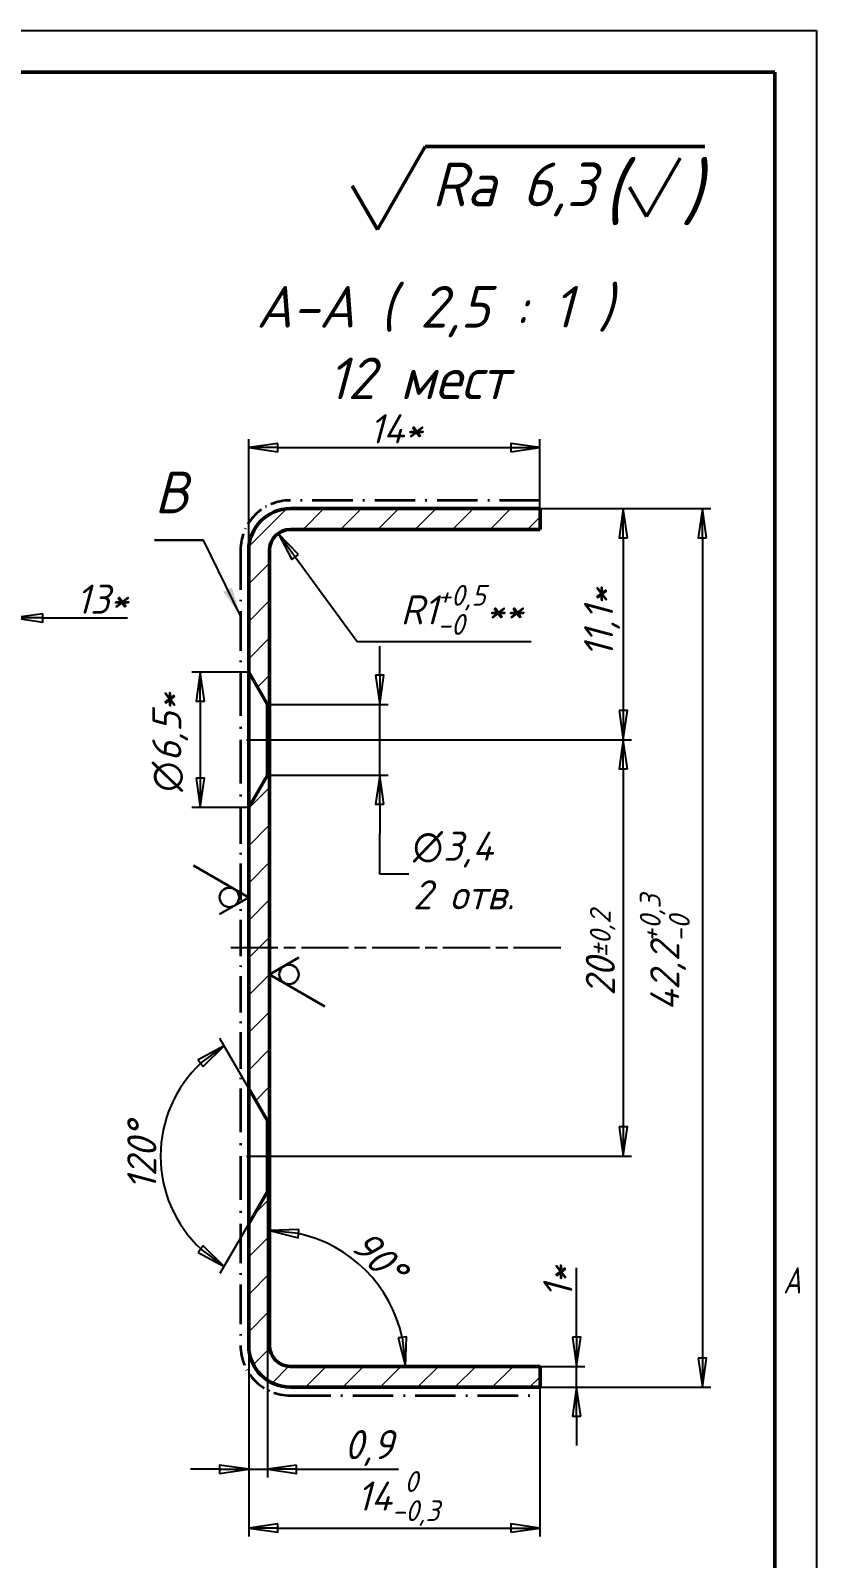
# Model space of a CAD drawing. Header units: millimetres. Extents: x 0 to 840, y 0 to 594.
# Drawn here: x 651.1 to 840, y 227 to 594 of the extents above; entities that cross this region are included whole.
import ezdxf
from ezdxf.enums import TextEntityAlignment as Align

# ---------------------------------------------------------------- set-up
doc = ezdxf.new("R2010")
doc.units = ezdxf.units.MM
doc.header["$LTSCALE"] = 2
doc.linetypes.add('LT_04', pattern=[0.7087, 0.4724, -0.0591, 0.1181, -0.0591])
doc.linetypes.add('LT_05', pattern=[0.37, 0.24, -0.06, 0.01, -0.06])
for name, color, linetype, lineweight in [('Layer_02', 7, 'Continuous', 50), ('Layer_05', 7, 'Continuous', 50), ('Layer_08', 7, 'Continuous', 25), ('Layer_09', 7, 'Continuous', 25), ('Layer_11', 7, 'Continuous', 25), ('Layer_12', 7, 'Continuous', 18), ('Layer_13', 7, 'Continuous', 50)]:
    doc.layers.add(name, color=color, linetype=linetype, lineweight=lineweight)
doc.styles.add('Style_02', font='ariali.ttf', dxfattribs={"width": 0.8})
doc.styles.add('Style_03', font='GOST Common Italic.ttf')
doc.styles.add('Style_05', font='GOST Common Italic.ttf')
doc.styles.add('Style_09', font='GOST Common Italic.ttf')
doc.dimstyles.new('DimStyle_03', dxfattribs={"dimscale": 2, "dimtxt": 3.5, "dimasz": 3.5, "dimexe": 1, "dimexo": 0, "dimgap": 0.5, "dimtad": 1, "dimrnd": 1e-08, "dimtxsty": 'Style_03', "dimblk": 'Filled-1', "dimcen": 2.5, "dimdle": 15, "dimclrd": 256, "dimclre": 256, "dimclrt": 256, "dimazin": 2, "dimtfac": 0.714286, "dimtdec": 3, "dimtmove": 0, "dimatfit": 3, "dimlwd": -1, "dimlwe": 25})
doc.dimstyles.new('DimStyle_06', dxfattribs={"dimscale": 2, "dimtxt": 3.5, "dimasz": 3.5, "dimexe": 1, "dimexo": 0, "dimgap": 0.5, "dimtad": 1, "dimrnd": 1e-08, "dimtxsty": 'Style_03', "dimblk": 'Filled-1', "dimcen": 2.5, "dimdle": 15, "dimclrd": 256, "dimclre": 256, "dimclrt": 256, "dimazin": 2, "dimtfac": 0.714286, "dimtdec": 3, "dimtmove": 0, "dimatfit": 3, "dimlwd": 25, "dimlwe": 25})

# ---------------------------------------------------------------- blocks, each defined once
blk = doc.blocks.new('Block_17')
at = {"layer": 'Layer_05', "lineweight": 25}
for p, q in [((0, 297), (420, 297)), ((420, 297), (420, 0))]:
    blk.add_line(p, q, dxfattribs=at)
at = {"layer": 'Layer_05'}
for p, q in [((415, 292), (20, 292)), ((415, 5), (415, 292))]:
    blk.add_line(p, q, dxfattribs=at)
at = {"layer": 'Layer_05', "insert": (416, 148.5), "char_height": 3.17, "width": 5.0704, "attachment_point": 1, "style": 'Style_02'}
blk.add_mtext('\\fGOST Common|b0|i1;\\H3.1700;A', dxfattribs=at)
blk = doc.blocks.new('Block_08')
at = {"layer": 'Layer_13', "lineweight": 50}
for p, q in [((-9.099, -3.6), (-8.002, -1.7)), ((-8.002, -1.7), (-1.6, -1.7)), ((-2.939, -3.3), (-2.169, -1.967)), ((-9.676, -2.6), (-9.099, -3.6)), ((-3.324, -2.633), (-2.939, -3.3))]:
    blk.add_line(p, q, dxfattribs=at)
at = {"layer": 'Layer_08', "attachment_point": 7, "style": 'Style_03'}
for s, insert, char_height in [('\\A1;\\fGOST Common|b0|i1;\\H1.0000;Ra 6,3', (-7.848, -3.3), 1), ('\\A1;\\fGOST Common|b0|i1;\\H1.3000;(', (-3.939, -3.5), 1.3), ('\\A1;\\fGOST Common|b0|i1;\\H1.3000;)', (-2.139, -3.5), 1.3)]:
    blk.add_mtext(s, dxfattribs=dict(at, insert=insert, char_height=char_height))
blk = doc.blocks.new('Filled-1')
at = {"color": 0}
for p, q in [((0, 0), (-1, 0.143)), ((-1, 0.143), (-1, -0.143)), ((-1, 0), (0, 0)), ((-1, -0.143), (0, 0))]:
    blk.add_line(p, q, dxfattribs=at)
at = {"color": 0, "flags": 128}
blk.add_lwpolyline([(-1, -0.143), (0, 0), (-1, 0.143), (-1, -0.143)], dxfattribs=at)
at = {"color": 0}
blk.add_solid([(-1, -0.143), (0, 0), (-1, 0.143), (-1, -0.143)], dxfattribs=at)
blk = doc.blocks.new('*D18')
at = {"layer": 'Defpoints', "color": 0, "linetype": 'Continuous'}
for p in [(773.55, 479.17), (773.55, 268.17), (812.6, 268.17)]:
    blk.add_point(p, dxfattribs=at)
at = {"layer": 'Layer_11', "linetype": 'Continuous', "lineweight": 25}
for p, q in [((773.55, 479.17), (814.6, 479.17)), ((812.6, 472.17), (812.6, 275.17)), ((773.55, 268.17), (814.6, 268.17))]:
    blk.add_line(p, q, dxfattribs=at)
at = {"layer": 'Layer_11', "linetype": 'Continuous', "lineweight": 25, "xscale": 7, "yscale": 7, "zscale": 7}
for p, rotation in [((812.6, 479.17), 90), ((812.6, 268.17), 270)]:
    blk.add_blockref('Filled-1', p, dxfattribs=dict(at, rotation=rotation))
at = {"layer": 'Layer_11', "linetype": 'Continuous', "lineweight": 25, "insert": (797.54, 358.57), "char_height": 7, "attachment_point": 1, "rotation": 90, "style": 'Style_03'}
blk.add_mtext('\\A1;42,2{\\H5;\\S+0,3^ -0;}', dxfattribs=at)
blk = doc.blocks.new('*D19')
at = {"layer": 'Defpoints', "color": 0, "linetype": 'Continuous'}
for p in [(710.61, 473.21), (713.55, 469.17)]:
    blk.add_point(p, dxfattribs=at)
at = {"layer": 'Layer_11', "linetype": 'Continuous', "lineweight": 25}
for p, q in [((729.57, 447.2), (714.73, 467.55)), ((771.41, 447.2), (729.57, 447.2))]:
    blk.add_line(p, q, dxfattribs=at)
at = {"layer": 'Layer_11', "linetype": 'Continuous', "lineweight": 25, "xscale": 7, "yscale": 7, "zscale": 7, "rotation": 126.083146272672}
blk.add_blockref('Filled-1', (710.61, 473.21), dxfattribs=at)
at = {"layer": 'Layer_11', "linetype": 'Continuous', "lineweight": 25, "insert": (740.05, 460.86), "char_height": 7, "attachment_point": 1, "style": 'Style_03'}
blk.add_mtext('\\A1;\\fGOST Common|b0|i1;R1{\\H5;\\S+0,5^ -0;}**', dxfattribs=at)
blk = doc.blocks.new('*D20')
at = {"layer": 'Defpoints', "color": 0, "linetype": 'Continuous'}
for p in [(703.55, 278.17), (773.55, 268.17), (773.55, 234.34)]:
    blk.add_point(p, dxfattribs=at)
at = {"layer": 'Layer_11', "linetype": 'Continuous', "lineweight": 25}
for p, q in [((703.55, 278.17), (703.55, 232.34)), ((773.55, 268.17), (773.55, 232.34)), ((710.55, 234.34), (766.55, 234.34))]:
    blk.add_line(p, q, dxfattribs=at)
at = {"layer": 'Layer_11', "linetype": 'Continuous', "lineweight": 25, "xscale": 7, "yscale": 7, "zscale": 7, "rotation": 180}
blk.add_blockref('Filled-1', (703.55, 234.34), dxfattribs=at)
at = {"layer": 'Layer_11', "linetype": 'Continuous', "lineweight": 25, "xscale": 7, "yscale": 7, "zscale": 7}
blk.add_blockref('Filled-1', (773.55, 234.34), dxfattribs=at)
at = {"layer": 'Layer_11', "linetype": 'Continuous', "lineweight": 25, "insert": (729.56, 248.01), "char_height": 7, "attachment_point": 1, "style": 'Style_03'}
blk.add_mtext('\\A1;14{\\H5;\\S 0^ -0,3;}', dxfattribs=at)
blk = doc.blocks.new('*D21')
at = {"layer": 'Defpoints', "color": 0, "linetype": 'Continuous'}
for p in [(736.82, 289.49), (708.55, 278.17), (708.55, 273.17), (773.55, 273.17)]:
    blk.add_point(p, dxfattribs=at)
at = {"layer": 'Layer_11', "linetype": 'Continuous', "lineweight": 25}
blk.add_arc((708.55, 273.17), 32.64, 12.3095, 77.6905, dxfattribs=at)
at = {"layer": 'Layer_11', "linetype": 'Continuous', "lineweight": 25, "xscale": 7, "yscale": 7, "zscale": 7}
for p, rotation in [((708.55, 305.81), 173.8452380428043), ((741.2, 273.17), 276.1547619571959)]:
    blk.add_blockref('Filled-1', p, dxfattribs=dict(at, rotation=rotation))
at = {"layer": 'Layer_11', "linetype": 'Continuous', "lineweight": 25, "insert": (732.57, 306.63), "char_height": 7, "attachment_point": 1, "rotation": 315, "style": 'Style_03'}
blk.add_mtext('\\A1;90°', dxfattribs=at)
blk = doc.blocks.new('*D22')
at = {"layer": 'Defpoints', "color": 0, "linetype": 'Continuous'}
for p in [(773.55, 273.17), (782.33, 273.17), (773.55, 268.17)]:
    blk.add_point(p, dxfattribs=at)
at = {"layer": 'Layer_11', "linetype": 'Continuous', "lineweight": 25}
for p, q in [((782.33, 280.17), (782.33, 296.8)), ((773.55, 273.17), (784.33, 273.17)), ((782.33, 268.17), (782.33, 273.17)), ((773.55, 268.17), (784.33, 268.17)), ((782.33, 261.17), (782.33, 254.17))]:
    blk.add_line(p, q, dxfattribs=at)
at = {"layer": 'Layer_11', "linetype": 'Continuous', "lineweight": 25, "xscale": 7, "yscale": 7, "zscale": 7}
for p, rotation in [((782.33, 273.17), 270), ((782.33, 268.17), 90)]:
    blk.add_blockref('Filled-1', p, dxfattribs=dict(at, rotation=rotation))
at = {"layer": 'Layer_11', "linetype": 'Continuous', "lineweight": 25, "insert": (774.33, 289.54), "char_height": 7, "attachment_point": 1, "rotation": 90, "style": 'Style_03'}
blk.add_mtext('\\A1;\\fGOST Common|b0|i1;1*', dxfattribs=at)
blk = doc.blocks.new('*D25')
at = {"layer": 'Defpoints', "color": 0, "linetype": 'Continuous'}
for p in [(703.55, 423.67), (703.55, 323.67), (793.55, 323.67)]:
    blk.add_point(p, dxfattribs=at)
at = {"layer": 'Layer_11', "linetype": 'Continuous', "lineweight": 25}
for p, q in [((703.55, 423.67), (795.55, 423.67)), ((793.55, 416.67), (793.55, 330.67)), ((703.55, 323.67), (795.55, 323.67))]:
    blk.add_line(p, q, dxfattribs=at)
at = {"layer": 'Layer_11', "linetype": 'Continuous', "lineweight": 25, "xscale": 7, "yscale": 7, "zscale": 7}
for p, rotation in [((793.55, 423.67), 90), ((793.55, 323.67), 270)]:
    blk.add_blockref('Filled-1', p, dxfattribs=dict(at, rotation=rotation))
at = {"layer": 'Layer_11', "linetype": 'Continuous', "lineweight": 25, "insert": (784.55, 362.17), "char_height": 7, "attachment_point": 1, "rotation": 90, "style": 'Style_03'}
blk.add_mtext('\\A1;20{\\H5;±0,2}', dxfattribs=at)
blk = doc.blocks.new('*D35')
at = {"layer": 'Defpoints', "color": 0, "linetype": 'Continuous'}
for p in [(773.55, 479.17), (713.55, 423.67), (793.55, 423.67)]:
    blk.add_point(p, dxfattribs=at)
at = {"layer": 'Layer_11', "linetype": 'Continuous', "lineweight": 25}
for p, q in [((773.55, 479.17), (795.55, 479.17)), ((793.55, 472.17), (793.55, 430.67)), ((713.55, 423.67), (795.55, 423.67))]:
    blk.add_line(p, q, dxfattribs=at)
at = {"layer": 'Layer_11', "linetype": 'Continuous', "lineweight": 25, "xscale": 7, "yscale": 7, "zscale": 7}
for p, rotation in [((793.55, 479.17), 90), ((793.55, 423.67), 270)]:
    blk.add_blockref('Filled-1', p, dxfattribs=dict(at, rotation=rotation))
at = {"layer": 'Layer_11', "linetype": 'Continuous', "lineweight": 25, "insert": (784.15, 443.4), "char_height": 7, "attachment_point": 1, "rotation": 90, "style": 'Style_03'}
blk.add_mtext('\\A1;\\fGOST Common|b0|i1;11,1*', dxfattribs=at)
blk = doc.blocks.new('*D37')
at = {"layer": 'Defpoints', "color": 0, "linetype": 'Continuous'}
for p in [(703.55, 339.92), (684.2, 334.13), (712.94, 323.67), (708.03, 315.17)]:
    blk.add_point(p, dxfattribs=at)
at = {"layer": 'Layer_11', "linetype": 'Continuous', "lineweight": 25}
for p, q in [((703.55, 339.92), (696.64, 351.89)), ((708.03, 315.17), (696.64, 295.45))]:
    blk.add_line(p, q, dxfattribs=at)
blk.add_arc((712.94, 323.67), 30.58, 133.1425, 226.8575, dxfattribs=at)
at = {"layer": 'Layer_11', "linetype": 'Continuous', "lineweight": 25, "xscale": 7, "yscale": 7, "zscale": 7}
for p, rotation in [((697.64, 350.16), 36.57126431230174), ((697.64, 297.18), 323.4287356877059)]:
    blk.add_blockref('Filled-1', p, dxfattribs=dict(at, rotation=rotation))
at = {"layer": 'Layer_11', "linetype": 'Continuous', "lineweight": 25, "insert": (674.35, 315.46), "char_height": 7, "attachment_point": 1, "rotation": 90, "style": 'Style_03'}
blk.add_mtext('\\A1;120°', dxfattribs=at)
blk = doc.blocks.new('*D38')
at = {"layer": 'Defpoints', "color": 0, "linetype": 'Continuous'}
for p in [(708.03, 315.17), (703.55, 307.42), (708.03, 248.47)]:
    blk.add_point(p, dxfattribs=at)
at = {"layer": 'Layer_11', "linetype": 'Continuous', "lineweight": 25}
for p, q in [((708.03, 315.17), (708.03, 246.47)), ((703.55, 307.42), (703.55, 246.47)), ((696.55, 248.47), (689.55, 248.47)), ((703.55, 248.47), (708.03, 248.47)), ((715.03, 248.47), (739.55, 248.47))]:
    blk.add_line(p, q, dxfattribs=at)
at = {"layer": 'Layer_11', "linetype": 'Continuous', "lineweight": 25, "xscale": 7, "yscale": 7, "zscale": 7}
blk.add_blockref('Filled-1', (703.55, 248.47), dxfattribs=at)
at = {"layer": 'Layer_11', "linetype": 'Continuous', "lineweight": 25, "xscale": 7, "yscale": 7, "zscale": 7, "rotation": 180}
blk.add_blockref('Filled-1', (708.03, 248.47), dxfattribs=at)
at = {"layer": 'Layer_11', "linetype": 'Continuous', "lineweight": 25, "insert": (726.54, 257.87), "char_height": 7, "attachment_point": 1, "style": 'Style_03'}
blk.add_mtext('\\A1;0,9', dxfattribs=at)
blk = doc.blocks.new('*D39')
at = {"layer": 'Defpoints', "color": 0, "linetype": 'Continuous'}
for p in [(708.55, 432.17), (735.03, 432.17), (708.55, 415.17)]:
    blk.add_point(p, dxfattribs=at)
at = {"layer": 'Layer_11', "linetype": 'Continuous', "lineweight": 25}
for p, q in [((735.03, 439.17), (735.03, 446.17)), ((708.55, 432.17), (737.03, 432.17)), ((735.03, 415.17), (735.03, 432.17)), ((708.55, 415.17), (737.03, 415.17)), ((735.03, 408.17), (735.03, 401.17)), ((735.03, 391.4), (735.03, 401.17)), ((742.03, 391.4), (735.03, 391.4))]:
    blk.add_line(p, q, dxfattribs=at)
at = {"layer": 'Layer_11', "linetype": 'Continuous', "lineweight": 25, "xscale": 7, "yscale": 7, "zscale": 7}
for p, rotation in [((735.03, 432.17), 270), ((735.03, 415.17), 90)]:
    blk.add_blockref('Filled-1', p, dxfattribs=dict(at, rotation=rotation))
at = {"layer": 'Layer_11', "linetype": 'Continuous', "lineweight": 25, "insert": (743.03, 401.6), "char_height": 7, "attachment_point": 1, "style": 'Style_03'}
blk.add_mtext('\\A1;\\fAIGDT|b0|i0;n\\fGOST Common|b0|i1;3,4\\P\\fGOST Common|b0|i1;2 отв.', dxfattribs=at)
blk = doc.blocks.new('Block_14')
at = {"layer": 'Layer_13', "lineweight": 30}
for p, q in [((0, 0), (1.097, 1.9)), ((-0.577, 1), (0, 0))]:
    blk.add_line(p, q, dxfattribs=at)
blk.add_circle((0, 0.667), 0.333, dxfattribs=at)
blk = doc.blocks.new('Block_15')
at = {"layer": 'Layer_13', "lineweight": 30}
for p, q in [((0, 0), (1.097, 1.9)), ((-0.577, 1), (0, 0))]:
    blk.add_line(p, q, dxfattribs=at)
blk.add_circle((0, 0.667), 0.333, dxfattribs=at)
blk = doc.blocks.new('*D40')
at = {"layer": 'Defpoints', "color": 0, "linetype": 'Continuous'}
for p in [(703.55, 439.92), (691.89, 407.42), (703.55, 407.42)]:
    blk.add_point(p, dxfattribs=at)
at = {"layer": 'Layer_11', "linetype": 'Continuous', "lineweight": 25}
for p, q in [((703.55, 439.92), (689.89, 439.92)), ((691.89, 432.92), (691.89, 414.42)), ((703.55, 407.42), (689.89, 407.42))]:
    blk.add_line(p, q, dxfattribs=at)
at = {"layer": 'Layer_11', "linetype": 'Continuous', "lineweight": 25, "xscale": 7, "yscale": 7, "zscale": 7}
for p, rotation in [((691.89, 439.92), 90), ((691.89, 407.42), 270)]:
    blk.add_blockref('Filled-1', p, dxfattribs=dict(at, rotation=rotation))
at = {"layer": 'Layer_11', "linetype": 'Continuous', "lineweight": 25, "insert": (680.36, 411.17), "char_height": 7, "attachment_point": 1, "rotation": 90, "style": 'Style_03'}
blk.add_mtext('\\A1;\\fAIGDT|b0|i0;n\\fGOST Common|b0|i1;6,5*', dxfattribs=at)
blk = doc.blocks.new('Block_16')
at = {"layer": 'Layer_13', "lineweight": 30}
blk.add_line((0, 0), (-1.682, 0), dxfattribs=at)
at = {"layer": 'Layer_08', "style": 'Style_09'}
blk.add_text('В', height=1.426, dxfattribs=at).set_placement((-1.682, 0.5), align=Align.BOTTOM_LEFT)
blk = doc.blocks.new('*D41')
at = {"layer": 'Defpoints', "color": 0, "linetype": 'Continuous'}
for p in [(634.07, 505.73), (647.07, 476.63), (634.07, 452.92)]:
    blk.add_point(p, dxfattribs=at)
at = {"layer": 'Layer_11', "linetype": 'Continuous', "lineweight": 25}
for p, q in [((634.07, 505.73), (634.07, 450.92)), ((647.07, 476.63), (647.07, 450.92)), ((627.07, 452.92), (620.07, 452.92)), ((634.07, 452.92), (647.07, 452.92)), ((654.07, 452.92), (674.4, 452.92))]:
    blk.add_line(p, q, dxfattribs=at)
at = {"layer": 'Layer_11', "linetype": 'Continuous', "lineweight": 25, "xscale": 7, "yscale": 7, "zscale": 7}
blk.add_blockref('Filled-1', (634.07, 452.92), dxfattribs=at)
at = {"layer": 'Layer_11', "linetype": 'Continuous', "lineweight": 25, "xscale": 7, "yscale": 7, "zscale": 7, "rotation": 180}
blk.add_blockref('Filled-1', (647.07, 452.92), dxfattribs=at)
at = {"layer": 'Layer_11', "linetype": 'Continuous', "lineweight": 25, "insert": (662.07, 460.92), "char_height": 7, "attachment_point": 1, "style": 'Style_03'}
blk.add_mtext('\\A1;\\fGOST Common|b0|i1;13*', dxfattribs=at)
blk = doc.blocks.new('*D45')
at = {"layer": 'Defpoints', "color": 0, "linetype": 'Continuous'}
for p in [(773.55, 493.84), (773.55, 479.17), (703.55, 469.17)]:
    blk.add_point(p, dxfattribs=at)
at = {"layer": 'Layer_11', "linetype": 'Continuous', "lineweight": 25}
for p, q in [((703.55, 469.17), (703.55, 495.84)), ((773.55, 479.17), (773.55, 495.84)), ((710.55, 493.84), (766.55, 493.84))]:
    blk.add_line(p, q, dxfattribs=at)
at = {"layer": 'Layer_11', "linetype": 'Continuous', "lineweight": 25, "xscale": 7, "yscale": 7, "zscale": 7, "rotation": 180}
blk.add_blockref('Filled-1', (703.55, 493.84), dxfattribs=at)
at = {"layer": 'Layer_11', "linetype": 'Continuous', "lineweight": 25, "xscale": 7, "yscale": 7, "zscale": 7}
blk.add_blockref('Filled-1', (773.55, 493.84), dxfattribs=at)
at = {"layer": 'Layer_11', "linetype": 'Continuous', "lineweight": 25, "insert": (732.53, 501.84), "char_height": 7, "attachment_point": 1, "style": 'Style_03'}
blk.add_mtext('\\A1;\\fGOST Common|b0|i1;14*', dxfattribs=at)

msp = doc.modelspace()

# ---------------------------------------------------------------- hatches: boundary and pattern name
at = {"layer": 'Layer_12'}
h = msp.add_hatch(dxfattribs=at)
h.set_pattern_fill('ANSI31', color=256, scale=50.8, style=0)
h.set_pattern_definition([(45, (0, 0), (-4.49013, 4.49013), [])])
h.paths.add_polyline_path([(708.0281, 332.1691), (708.5536, 332.1691), (708.5536, 415.1691), (708.0281, 415.1691), (703.5536, 407.4191), (703.5536, 339.9191)])
edge = h.paths.add_edge_path()
edge.add_ellipse((713.5536, 469.1691), major_axis=(-10, 0), ratio=1, start_angle=270, end_angle=360)
edge.add_line((703.5536, 469.1691), (703.5536, 439.9191))
edge.add_line((703.5536, 439.9191), (708.0281, 432.1691))
edge.add_line((708.0281, 432.1691), (708.5536, 432.1691))
edge.add_line((708.5536, 432.1691), (708.5536, 469.1691))
edge.add_ellipse((713.5536, 469.1691), major_axis=(0, 5), ratio=1, start_angle=0, end_angle=90, ccw=False)
edge.add_line((713.5536, 474.1691), (773.5536, 474.1691))
edge.add_line((773.5536, 474.1691), (773.5536, 479.1691))
edge.add_line((773.5536, 479.1691), (713.5536, 479.1691))
edge = h.paths.add_edge_path()
edge.add_line((773.5536, 273.1691), (713.5536, 273.1691))
edge.add_ellipse((713.5536, 278.1691), major_axis=(-5, 0), ratio=1, start_angle=0, end_angle=90, ccw=False)
edge.add_line((708.5536, 278.1691), (708.5536, 315.1691))
edge.add_line((708.5536, 315.1691), (708.0281, 315.1691))
edge.add_line((708.0281, 315.1691), (703.5536, 307.4191))
edge.add_line((703.5536, 307.4191), (703.5536, 278.1691))
edge.add_ellipse((713.5536, 278.1691), major_axis=(0, -10), ratio=1, start_angle=270, end_angle=360)
edge.add_line((713.5536, 268.1691), (773.5536, 268.1691))
edge.add_line((773.5536, 268.1691), (773.5536, 273.1691))

# ---------------------------------------------------------------- linework, layer by layer
at = {"layer": 'Layer_02'}
for p, q in [((773.5536, 479.1691), (713.5536, 479.1691)), ((773.5536, 474.1691), (773.5536, 479.1691)), ((713.5536, 474.1691), (773.5536, 474.1691)), ((703.5536, 469.1691), (703.5536, 439.9191)), ((708.5536, 432.1691), (708.5536, 469.1691)), ((703.5536, 439.9191), (708.0281, 432.1691)), ((703.5536, 407.4191), (703.5536, 439.9191)), ((708.0281, 432.1691), (708.5536, 432.1691)), ((708.0281, 432.1691), (708.0281, 415.1691)), ((708.5536, 432.1691), (708.5536, 415.1691)), ((708.0281, 415.1691), (703.5536, 407.4191)), ((708.5536, 415.1691), (708.0281, 415.1691)), ((708.5536, 332.1691), (708.5536, 415.1691)), ((703.5536, 407.4191), (703.5536, 339.9191)), ((703.5536, 339.9191), (708.0281, 332.1691)), ((703.5536, 307.4191), (703.5536, 339.9191)), ((708.0281, 332.1691), (708.5536, 332.1691)), ((708.0281, 332.1691), (708.0281, 315.1691)), ((708.5536, 332.1691), (708.5536, 315.1691)), ((708.0281, 315.1691), (703.5536, 307.4191)), ((708.5536, 315.1691), (708.0281, 315.1691)), ((708.5536, 278.1691), (708.5536, 315.1691)), ((703.5536, 307.4191), (703.5536, 278.1691)), ((773.5536, 273.1691), (713.5536, 273.1691)), ((773.5536, 268.1691), (773.5536, 273.1691)), ((713.5536, 268.1691), (773.5536, 268.1691))]:
    msp.add_line(p, q, dxfattribs=at)
for centre, radius, start, end in [((713.5536, 469.1691), 10, 90, 180), ((713.5536, 469.1691), 5, 90, 180), ((713.5536, 278.1691), 10, 180, 270), ((713.5536, 278.1691), 5, 180, 270)]:
    msp.add_arc(centre, radius, start, end, dxfattribs=at)
at = {"layer": 'Layer_09', "linetype": 'LT_04', "ltscale": 2.923501}
for p, q in [((703.0281, 423.6691), (713.5536, 423.6691)), ((703.0281, 323.6691), (713.5536, 323.6691))]:
    msp.add_line(p, q, dxfattribs=at)
at = {"layer": 'Layer_09', "linetype": 'LT_04', "ltscale": 11.993792}
msp.add_line((778.5536, 373.6691), (698.4005, 373.6691), dxfattribs=at)
at = {"layer": 'Layer_13', "linetype": 'LT_05', "lineweight": 35, "ltscale": 20.270269}
for p, q in [((773.5536, 481.1691), (713.5536, 481.1691)), ((713.5536, 266.1691), (773.5536, 266.1691))]:
    msp.add_line(p, q, dxfattribs=at)
at = {"layer": 'Layer_13', "linetype": 'LT_05', "lineweight": 35, "ltscale": 19.763514}
for p, q in [((701.5536, 469.1691), (701.5536, 439.9191)), ((701.5536, 307.4191), (701.5536, 278.1691))]:
    msp.add_line(p, q, dxfattribs=at)
at = {"layer": 'Layer_13', "linetype": 'LT_05', "lineweight": 35, "ltscale": 21.959459}
for p, q in [((701.5536, 439.9191), (701.5536, 407.4191)), ((701.5536, 339.9191), (701.5536, 307.4191))]:
    msp.add_line(p, q, dxfattribs=at)
at = {"layer": 'Layer_13', "linetype": 'LT_05', "lineweight": 35, "ltscale": 18.243244}
msp.add_line((701.5536, 407.4191), (701.5536, 339.9191), dxfattribs=at)
at = {"layer": 'Layer_13', "linetype": 'LT_05', "lineweight": 35, "ltscale": 10.028393}
for centre, start, end in [((713.5536, 469.1691), 90, 180), ((713.5536, 278.1691), 180, 270)]:
    msp.add_arc(centre, 12, start, end, dxfattribs=at)

# ---------------------------------------------------------------- block references
for name, p, xscale, yscale, zscale in [('Block_17', (0, 0), 2, 2, 2), ('Block_08', (830, 584), 10.49999982118607, 10.49999982118607, 10.49999982118607), ('Block_16', (692.6937, 471.5801), 6.99999988079071, 6.99999988079071, 6.99999988079071)]:
    msp.add_blockref(name, p, dxfattribs=dict(xscale=xscale, yscale=yscale, zscale=zscale))
at = {"xscale": 6.99999988079071, "yscale": 6.99999988079071, "zscale": 6.99999988079071}
for name, p, rotation in [('Block_14', (703.5536, 385.8061), 90), ('Block_15', (708.5536, 367.2954), 270)]:
    msp.add_blockref(name, p, dxfattribs=dict(at, rotation=rotation))

# ---------------------------------------------------------------- texts
at = {"layer": 'Layer_08', "char_height": 10, "attachment_point": 7, "style": 'Style_05'}
for s, insert in [('A-A ( 2,5 : 1 )', (705.3706, 520.3268)), ('12 мест', (722.5546, 505.4703))]:
    msp.add_mtext(s, dxfattribs=dict(at, insert=insert))

# ---------------------------------------------------------------- dimensions: what is measured, and where the dimension line sits
at = {"layer": 'Layer_11', "linetype": 'Continuous', "lineweight": 25}
for base, p1, p2, angle, text, override, picture, middle in [((634.0714, 452.9181), (647.0714, 476.6254), (634.0714, 505.7254), 180, '\\fGOST Common|b0|i1;<>*', {"dimgap": 0.5, "dimdec": 2, "dimtol": 0, "dimlim": 0, "dimtp": 0, "dimtm": 0, "dimtdec": 3, "dimtofl": 1, "dimatfit": 1}, '*D41', (667.7377, 452.9181)), ((773.5536, 493.8385), (703.5536, 469.1691), (773.5536, 479.1691), 180, '\\fGOST Common|b0|i1;<>*', {"dimgap": 0.5, "dimdec": 2, "dimlfac": 0.2, "dimtol": 0, "dimlim": 0, "dimtp": 0, "dimtm": 0, "dimtdec": 3, "dimtofl": 0, "dimatfit": 1}, '*D45', (738.5536, 493.8385)), ((793.5536, 423.6691), (773.5536, 479.1691), (713.5536, 423.6691), 90, '\\fGOST Common|b0|i1;<>*', {"dimgap": 0.5, "dimdec": 2, "dimlfac": 0.2, "dimtol": 0, "dimlim": 0, "dimtp": 0, "dimtm": 0, "dimtdec": 3, "dimtofl": 0, "dimatfit": 1}, '*D35', (793.5536, 451.4191)), ((735.0268, 432.1691), (708.5536, 415.1691), (708.5536, 432.1691), 90, '\\fAIGDT|b0|i0;n\\fGOST Common|b0|i1;<>\\P\\fGOST Common|b0|i1;2 отв.', {"dimgap": 0.5, "dimtad": 0, "dimtih": 1, "dimtoh": 1, "dimdec": 2, "dimlfac": 0.2, "dimtol": 0, "dimlim": 0, "dimtp": 0, "dimtm": 0, "dimtdec": 3, "dimtofl": 1, "dimtmove": 1, "dimatfit": 1, "dimtvp": 0}, '*D39', (735.5899, 391.401)), ((691.8902, 407.4191), (703.5536, 439.9191), (703.5536, 407.4191), 90, '\\fAIGDT|b0|i0;n\\fGOST Common|b0|i1;<>*', {"dimgap": 0.5, "dimdec": 2, "dimlfac": 0.2, "dimtol": 0, "dimlim": 0, "dimtp": 0, "dimtm": 0, "dimtdec": 3, "dimtofl": 0, "dimatfit": 1}, '*D40', (691.8902, 423.6691)), ((782.3334, 273.1691), (773.5536, 268.1691), (773.5536, 273.1691), 90, '\\fGOST Common|b0|i1;<>*', {"dimgap": 0.5, "dimdec": 2, "dimlfac": 0.2, "dimtol": 0, "dimlim": 0, "dimtp": 0, "dimtm": 0, "dimtdec": 3, "dimtofl": 1, "dimatfit": 1}, '*D22', (782.3334, 292.6714))]:
    dim = msp.add_linear_dim(base=base, p1=p1, p2=p2, angle=angle, text=text, dimstyle='DimStyle_06', override=override, dxfattribs=at)
    dim.commit()
    dim.dimension.update_dxf_attribs({"geometry": picture, "text_midpoint": middle, "dimtype": 160})
for base, p1, p2, angle, override, picture, middle in [((812.6047, 268.1691), (773.5536, 479.1691), (773.5536, 268.1691), 90, {"dimgap": 0.5, "dimdec": 2, "dimlfac": 0.2, "dimtol": 1, "dimlim": 0, "dimtp": 0.3, "dimtm": 1e-09, "dimtdec": 3, "dimtofl": 0, "dimatfit": 1}, '*D18', (812.6047, 373.6691)), ((793.5536, 323.6691), (703.5536, 423.6691), (703.5536, 323.6691), 90, {"dimgap": 0.5, "dimdec": 2, "dimlfac": 0.2, "dimtol": 1, "dimlim": 0, "dimtp": 0.2, "dimtm": 0.2, "dimtdec": 3, "dimtofl": 0, "dimatfit": 1}, '*D25', (793.5536, 373.6691)), ((708.0281, 248.4691), (703.5536, 307.4191), (708.0281, 315.1691), 180, {"dimgap": 0.5, "dimdec": 1, "dimlfac": 0.2, "dimtol": 0, "dimlim": 0, "dimtp": 0, "dimtm": 0, "dimtdec": 1, "dimtofl": 1, "dimatfit": 1}, '*D38', (732.5444, 248.4691)), ((773.5536, 234.342), (703.5536, 278.1691), (773.5536, 268.1691), 180, {"dimgap": 0.5, "dimdec": 2, "dimlfac": 0.2, "dimtol": 1, "dimlim": 0, "dimtp": 0, "dimtm": 0.3, "dimtdec": 3, "dimtofl": 0, "dimatfit": 1}, '*D20', (739.3426, 234.342))]:
    dim = msp.add_linear_dim(base=base, p1=p1, p2=p2, angle=angle, dimstyle='DimStyle_06', override=override, dxfattribs=at)
    dim.commit()
    dim.dimension.update_dxf_attribs({"geometry": picture, "text_midpoint": middle, "dimtype": 160})
dim = msp.add_radius_dim(center=(713.5536, 469.1691), mpoint=(710.6088, 473.2099), text='\\fGOST Common|b0|i1;<>**', dimstyle='DimStyle_06', override={"dimgap": 0.5, "dimtih": 1, "dimtoh": 1, "dimdec": 2, "dimlfac": 0.2, "dimcen": 0, "dimtol": 1, "dimlim": 0, "dimtp": 0.5, "dimtm": 1e-09, "dimtdec": 3, "dimtofl": 0}, dxfattribs=at)
dim.commit()
dim.dimension.update_dxf_attribs({"geometry": '*D19', "text_midpoint": (755.728, 447.1968), "dimtype": 164})
for base, center, p1, p2, override, picture, middle in [((684.196, 334.1295), (712.9355, 323.6691), (703.5536, 339.9191), (708.0281, 315.1691), {"dimgap": 0.5, "dimadec": 2, "dimtol": 0, "dimlim": 0, "dimtp": 0, "dimtm": 0, "dimtdec": 2}, '*D37', (682.3515, 323.6691)), ((736.8249, 289.4916), (708.5536, 273.1691), (773.5536, 273.1691), (708.5536, 278.1691), {"dimgap": 0.5, "dimse1": 1, "dimse2": 1, "dimadec": 2, "dimtol": 0, "dimlim": 0, "dimtp": 0, "dimtm": 0, "dimtdec": 2}, '*D21', (731.637, 296.2525))]:
    dim = msp.add_angular_dim_3p(base=base, center=center, p1=p1, p2=p2, dimstyle='DimStyle_06', override=override, dxfattribs=at)
    dim.commit()
    dim.dimension.update_dxf_attribs({"geometry": picture, "text_midpoint": middle, "dimtype": 165})

# ---------------------------------------------------------------- leaders
at = {"layer": 'Layer_08'}
msp.add_leader([(701.5536, 453.4228), (692.6937, 471.5801)], dimstyle='DimStyle_03', override={"dimtad": 0}, dxfattribs=at)

doc.saveas('drawing.dxf')
